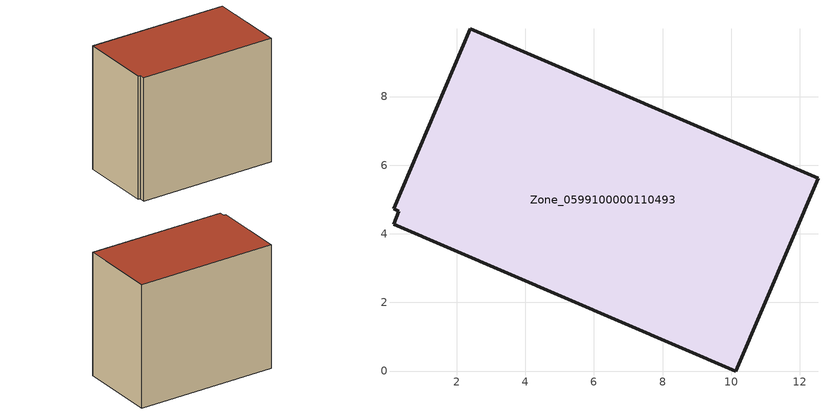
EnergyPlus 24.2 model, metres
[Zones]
Zone_0599100000110493
 floor ground (C_G): 0.16,4.28 0.31,4.65 0.16,4.72 2.39,9.97 12.53,5.62 10.14,0 z0
 wall outside (C_F): 10.14,0 12.53,5.62 2.39,9.97 0.16,4.72 0.31,4.65 0.16,4.28 10.14,0 z0:9.75
 roof outside (C_R): 0.31,4.65 0.16,4.28 10.14,0 12.53,5.62 2.39,9.97 0.16,4.72 z9.75
[BUILDING]
Pand.0599100000110493: North Axis=0; Terrain=City; Loads Convergence Tolerance Value=0.04; Temperature Convergence Tolerance Value=0.4; Solar Distribution=FullExterior; Maximum Number of Warmup Days=25; Minimum Number of Warmup Days=1
[Site:Location]
Rotterdam.The.Hague.AP_ZH_NLD Design_Conditions: Latitude=51.96; Longitude=4.45; Time Zone=1; Elevation=-4.5
[SITE:GROUNDTEMPERATURE:BUILDINGSURFACE]
18, 18, 18, 18, 18, 18, 18, 18, 18, 18, 18, 18
[MATERIAL] Thermal Absorptance=0.9; Solar Absorptance=0.7; Visible Absorptance=0.7
Name | Roughness | Thickness | Conductivity | Density | Specific Heat
G.TI.1946 | MediumSmooth | 0.15 | 1 | 540 | 1210
F.TI.1946 | Rough | 0.3 | 0.857143 | 1920 | 840
R.TI.1946 | MediumRough | 0.2 | 0.1 | 1500 | 1000
[CONSTRUCTION]
C_G: G.TI.1946
C_F: F.TI.1946
C_R: R.TI.1946
[ZONE]
Zone_0599100000110493: Type=1; Multiplier=1; Ceiling Height=Autocalculate; Volume=Autocalculate; Floor Area=autocalculate; Part of Total Floor Area=Yes
[ZONEINFILTRATION:DESIGNFLOWRATE]
Infil_Zone_0599100000110493: Zone or ZoneList or Space or SpaceList=Zone_0599100000110493; Schedule=AlwaysOn; Design Flow Rate Calculation Method=Flow/Area; Flow Rate per Floor Area=0.003; Constant Term Coefficient=1; Temperature Term Coefficient=0; Velocity Term Coefficient=0; Velocity Squared Term Coefficient=0
[HVACTEMPLATE:ZONE:IDEALLOADSAIRSYSTEM]
Zone_0599100000110493: Maximum Heating Supply Air Temperature=50; Minimum Cooling Supply Air Temperature=13; Maximum Heating Supply Air Humidity Ratio=0.0156; Minimum Cooling Supply Air Humidity Ratio=0.0077; Heating Limit=NoLimit; Cooling Limit=NoLimit; Dehumidification Control Type=ConstantSensibleHeatRatio; Cooling Sensible Heat Ratio=0.7; Dehumidification Setpoint=60; Humidification Control Type=None; Humidification Setpoint=30; Outdoor Air Method=None; Outdoor Air Flow Rate per Person=0.00944; Outdoor Air Flow Rate per Zone Floor Area=0; Outdoor Air Flow Rate per Zone=0; Demand Controlled Ventilation Type=None; Outdoor Air Economizer Type=NoEconomizer; Heat Recovery Type=None; Sensible Heat Recovery Effectiveness=0.7; Latent Heat Recovery Effectiveness=0.65
[ZONECONTROL:THERMOSTAT]
ThermostatControl_Zone_0599100000110493: Zone or ZoneList=Zone_0599100000110493; Control Type Schedule=DualSetpointControlType; Control 1=Thermostat_Zone_0599100000110493; Temperature Difference Between Cutout And Setpoint=0
[THERMOSTATSETPOINT:DUALSETPOINT]
Thermostat_Zone_0599100000110493: Heating Setpoint Temperature Schedule=HeatingSetpoint_Zone_0599100000110493; Cooling Setpoint Temperature Schedule=CoolingSetpoint_Zone_0599100000110493
[SCHEDULE:COMPACT]
HeatingSetpoint_Zone_0599100000110493: Through: 12/31, For: AllDays, Until: 24:00, 21
CoolingSetpoint_Zone_0599100000110493: Through: 12/31, For: AllDays, Until: 24:00, 24
DualSetpointControlType: Through: 12/31, For: AllDays, Until: 24:00, 4
AlwaysOn: Through: 12/31, For: AllDays, Until: 24:00, 1
